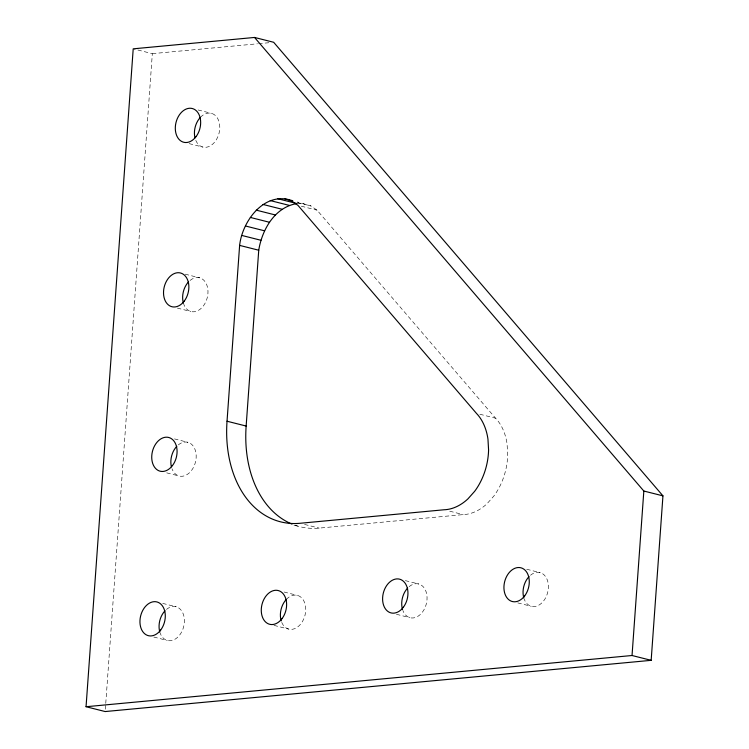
<?xml version="1.0" encoding="UTF-8"?>
<svg xmlns="http://www.w3.org/2000/svg" width="749" height="749" viewBox="0 0 749 749"><rect width="100%" height="100%" fill="white"/><g stroke="black" fill="none" stroke-linecap="round" stroke-linejoin="round"><path stroke-width="0.56" stroke-dasharray="3.75 2.81" d="M105.337 709.219L105.675 704.547M105.759 703.386L152.328 53.656L134.333 49.116M152.328 53.656L257.487 43.788M258.639 43.685L269.041 42.712M295.218 525.311A111.592 78.945 -75.8 0 0 319.177 528.111L463.191 514.6A53.516 37.862 -75.8 0 0 487.028 503.721L493.816 496.1A53.516 37.862 -75.8 0 0 507.7 454.774L507.082 444.026A53.516 37.862 -75.8 0 0 495.576 418.204L317.061 210.179L310.929 205.956L297.325 201.996M296.773 203.513L304.066 203.7M198.054 109.972L211.555 113.371M189.151 143.621L202.651 147.029M297.437 202.548L310.929 205.956M301.313 206.2L317.061 210.179M185.143 274.162L199.758 277.851M177.363 308.101L190.864 311.5M479.837 414.234L495.576 418.204M174.48 438.914L187.971 442.322M449.7 511.192L463.191 514.6M166.699 472.853L179.067 475.98M526.678 569.24L540.169 572.648M304.562 524.422L319.177 528.111M294.011 525.199L298.514 526.332M517.774 602.898L531.275 606.306M405.349 580.625L418.841 584.033M396.446 614.283L409.937 617.691M284.021 592.01L297.512 595.408M273.994 625.378L288.608 629.066M162.683 603.385L176.184 606.793M153.788 637.043L167.28 640.451M200.395 117.35A17.405 12.312 -75.8 0 1 218.137 119.419A17.405 12.312 -75.8 0 1 212.847 143.995A17.405 12.312 -75.8 0 1 195.564 139.782M190.068 280.454A17.405 12.312 -75.8 0 1 206.855 285.097A17.405 12.312 -75.8 0 1 200.554 308.897A17.405 12.312 -75.8 0 1 183.767 304.253M166.484 609.405A17.405 12.312 -75.8 0 1 183.271 614.049A17.405 12.312 -75.8 0 1 176.979 637.848A17.405 12.312 -75.8 0 1 160.192 633.205M409.141 586.636A17.405 12.312 -75.8 0 1 425.928 591.279A17.405 12.312 -75.8 0 1 419.637 615.079A17.405 12.312 -75.8 0 1 402.85 610.435M286.352 599.387A17.405 12.312 -75.8 0 1 304.103 601.456A17.405 12.312 -75.8 0 1 298.804 626.033A17.405 12.312 -75.8 0 1 281.521 621.82M178.271 444.925A17.405 12.312 -75.8 0 1 195.058 449.569A17.405 12.312 -75.8 0 1 188.767 473.368A17.405 12.312 -75.8 0 1 171.98 468.724M530.479 575.251A17.405 12.312 -75.8 0 1 547.266 579.895A17.405 12.312 -75.8 0 1 540.965 603.694A17.405 12.312 -75.8 0 1 524.178 599.05"/><path stroke-width="1.12" d="M86.051 706.728L133.21 48.835L254.538 37.45L273.657 42.272L662.949 495.857L651.162 660.328L105.169 711.55L86.051 706.728L632.034 655.506L651.162 660.328M284.948 198.878L291.81 201.125L297.943 205.348L476.458 413.382A53.516 37.862 -75.8 0 1 487.964 439.204L488.582 449.952A53.516 37.862 -75.8 0 1 474.697 491.278L467.91 498.9A53.516 37.862 -75.8 0 1 444.073 509.769L300.059 523.279A111.592 78.945 -75.8 0 1 227.031 421.219L239.624 245.391C242.33 220.562 265.043 190.312 292.822 200.863M291.988 524.085A111.592 78.945 -75.8 0 1 246.149 426.05L258.742 250.222C261.944 230.149 274.274 208.007 295.715 203.784M632.034 655.506L643.831 491.035L254.538 37.45M277.654 198.691L296.773 203.513M270.23 200.573L289.348 205.395M263.002 204.449L282.12 209.271M256.28 210.151L275.398 214.982M250.344 217.435L269.462 222.266M245.457 225.992L264.575 230.814M241.833 235.448L260.952 240.27M239.624 245.391L258.742 250.222M643.831 491.035L662.949 495.857M227.031 421.219L246.149 426.05M523.86 598.105A17.405 12.312 -75.8 0 1 529.009 576.627M402.531 609.489A17.405 12.312 -75.8 0 1 407.681 588.012M171.39 466.786A17.405 12.312 -75.8 0 1 176.811 446.301M194.974 137.844A17.405 12.312 -75.8 0 1 200.395 117.35M183.449 303.308A17.405 12.312 -75.8 0 1 188.598 281.821M281.203 620.874A17.405 12.312 -75.8 0 1 286.352 599.387M159.874 632.25A17.405 12.312 -75.8 0 1 165.023 610.772M184.245 301.107A17.405 12.312 -75.8 0 0 180.64 273.02A17.405 12.312 -75.8 0 0 163.685 295.424A17.405 12.312 -75.8 0 0 184.245 301.107M403.327 607.289A17.405 12.312 -75.8 0 0 399.723 579.202A17.405 12.312 -75.8 0 0 382.767 601.606A17.405 12.312 -75.8 0 0 403.327 607.289M281.998 618.674A17.405 12.312 -75.8 0 0 278.394 590.587A17.405 12.312 -75.8 0 0 261.438 612.991A17.405 12.312 -75.8 0 0 281.998 618.674M172.457 465.588A17.405 12.312 -75.8 0 0 168.853 437.5A17.405 12.312 -75.8 0 0 151.897 459.895A17.405 12.312 -75.8 0 0 172.457 465.588M160.67 630.059A17.405 12.312 -75.8 0 0 157.065 601.971A17.405 12.312 -75.8 0 0 140.11 624.366A17.405 12.312 -75.8 0 0 160.67 630.059M196.041 136.636A17.405 12.312 -75.8 0 0 192.427 108.549A17.405 12.312 -75.8 0 0 175.472 130.944A17.405 12.312 -75.8 0 0 196.041 136.636M524.656 595.914A17.405 12.312 -75.8 0 0 521.051 567.826A17.405 12.312 -75.8 0 0 504.096 590.221A17.405 12.312 -75.8 0 0 524.656 595.914"/></g></svg>
